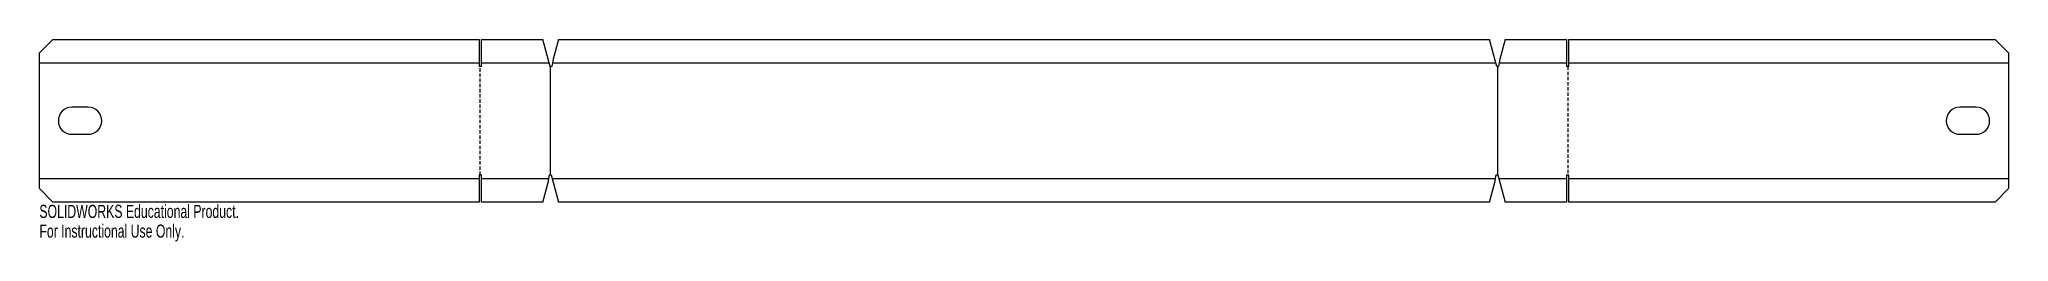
# Model space of a CAD drawing. Header units: millimetres. Extents: x -363 to 363, y -45 to 30.
import ezdxf

# ---------------------------------------------------------------- set-up
doc = ezdxf.new("R2010")
doc.units = ezdxf.units.MM
doc.linetypes.add('HIDDEN', pattern=[1.905, 1.27, -0.635])
doc.styles.add('SLDTEXTSTYLE0', font='TXT', dxfattribs={"width": 0.7})

msp = doc.modelspace()

# ---------------------------------------------------------------- linework, layer by layer
at = {"color": 7, "linetype": 'Continuous', "lineweight": 25}
for p, q in [((-358.44, 29.99), (-363.44, 24.99)), ((-358.44, 29.99), (-201.15, 29.99)), ((-201.15, 29.99), (-201.15, 20)), ((-200.25, 20), (-200.25, 29.99)), ((-200.25, 29.99), (-177.64, 29.99)), ((-174.96, 20), (-177.64, 29.99)), ((-171.8, 29.99), (-173.75, 22.73)), ((-171.8, 29.99), (171.8, 29.99)), ((174.48, 20), (171.8, 29.99)), ((177.64, 29.99), (175.69, 22.73)), ((177.64, 29.99), (200.25, 29.99)), ((200.25, 29.99), (200.25, 20)), ((201.15, 20), (201.15, 29.99)), ((201.15, 29.99), (358.44, 29.99)), ((363.44, 24.99), (358.44, 29.99)), ((-363.44, -24.99), (-363.44, 24.99)), ((-173.75, 22.73), (-174.27, 20)), ((175.69, 22.73), (175.18, 20)), ((363.44, 24.99), (363.44, -24.99)), ((-200.25, 20), (-201.15, 20)), ((-174.27, 20), (-174.96, 20)), ((175.18, 20), (174.48, 20)), ((201.15, 20), (200.25, 20)), ((-345.44, 5), (-351.44, 5)), ((351.44, 5), (345.44, 5)), ((-351.44, -5), (-345.44, -5)), ((345.44, -5), (351.44, -5)), ((-201.15, -20), (-200.25, -20)), ((-201.15, -20), (-201.15, -29.99)), ((-200.25, -29.99), (-200.25, -20)), ((-175.69, -22.73), (-175.18, -20)), ((-175.18, -20), (-174.48, -20)), ((-174.48, -20), (-171.8, -29.99)), ((173.75, -22.73), (174.27, -20)), ((174.27, -20), (174.96, -20)), ((174.96, -20), (177.64, -29.99)), ((200.25, -20), (201.15, -20)), ((200.25, -20), (200.25, -29.99)), ((201.15, -29.99), (201.15, -20)), ((-363.44, -24.99), (-358.44, -29.99)), ((-177.64, -29.99), (-175.69, -22.73)), ((171.8, -29.99), (173.75, -22.73)), ((358.44, -29.99), (363.44, -24.99)), ((-201.15, -29.99), (-358.44, -29.99)), ((-177.64, -29.99), (-200.25, -29.99)), ((171.8, -29.99), (-171.8, -29.99)), ((200.25, -29.99), (177.64, -29.99)), ((358.44, -29.99), (201.15, -29.99))]:
    msp.add_line(p, q, dxfattribs=at)
at = {"color": 7, "linetype": 'Continuous'}
for p, q in [((-363.44, 21.36), (-201.15, 21.36)), ((-200.25, 21.36), (-175.33, 21.36)), ((-174.72, -20), (-174.72, 20)), ((-174.01, 21.36), (174.11, 21.36)), ((174.72, 20), (174.72, -20)), ((175.43, 21.36), (200.25, 21.36)), ((201.15, 21.36), (363.44, 21.36)), ((-201.15, -21.36), (-363.44, -21.36)), ((-175.43, -21.36), (-200.25, -21.36)), ((174.01, -21.36), (-174.11, -21.36)), ((200.25, -21.36), (175.33, -21.36)), ((363.44, -21.36), (201.15, -21.36))]:
    msp.add_line(p, q, dxfattribs=at)
at = {"color": 7, "linetype": 'HIDDEN'}
for p, q in [((-200.7, -20), (-200.7, 20)), ((200.7, 20), (200.7, -20))]:
    msp.add_line(p, q, dxfattribs=at)
at = {"color": 7, "linetype": 'Continuous', "lineweight": 25}
for centre, start, end in [((-351.44, 0), 90, 270), ((-345.44, 0), 270, 90), ((345.44, 0), 90, 270), ((351.44, 0), 270, 90)]:
    msp.add_arc(centre, 5, start, end, dxfattribs=at)

# ---------------------------------------------------------------- texts
at = {"color": 7, "linetype": 'Continuous', "char_height": 4.8336, "attachment_point": 1, "style": 'SLDTEXTSTYLE0'}
for s, insert in [('SOLIDWORKS Educational Product.', (-363.44, -31.01)), ('For Instructional Use Only.', (-363.44, -38.26))]:
    msp.add_mtext(s, dxfattribs=dict(at, insert=insert))

doc.saveas('drawing.dxf')
